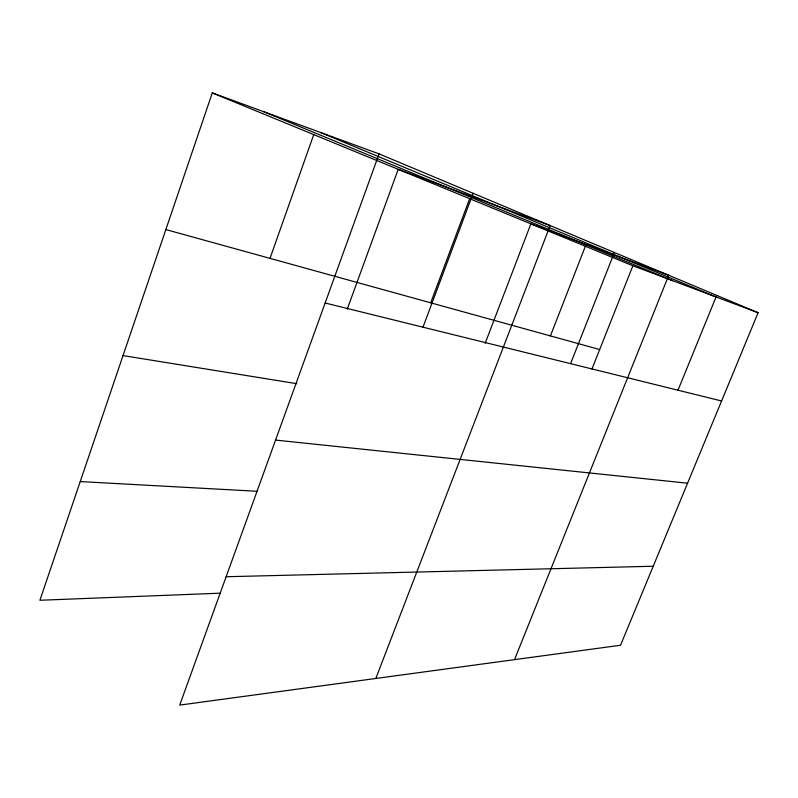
<?xml version="1.0" encoding="UTF-8"?>
<svg xmlns="http://www.w3.org/2000/svg" width="798" height="798" viewBox="0 0 798 798"><rect width="100%" height="100%" fill="white"/><g stroke="black" fill="none" stroke-linecap="round" stroke-linejoin="round"><path stroke-width="1.2" d="M379.08 153.884L179.71 705.103L620.535 645.253L758.1 312.716L379.08 153.884L212.288 92.897L39.9 600.266L220.408 593.173M270.013 258.372L313.744 134.603M347.22 309.215L398.222 169.326L550.141 225.575L375.808 678.48M430.701 302.811L469.663 198.692M422.99 327.19L473.124 193.296M485.164 343.31L530.87 223.849L668.744 275.28L514.52 659.647M550.411 335.918L585.383 246.263M570.59 363.659L614.37 252.487M591.926 369.065L632.884 265.784L758.1 312.716M678.011 390.202L716.694 295.37M226.143 576.735L653.223 566.241M80.229 481.573L256.936 491.269M275.559 440.087L687.577 483.199M123.032 355.589L296.786 383.688M325.145 303.011L721.591 400.975M165.854 229.565L599.667 349.534M212.288 92.897L632.884 265.784M263.849 111.75L672.594 280.677M320.447 132.448L715.138 296.617"/></g></svg>
